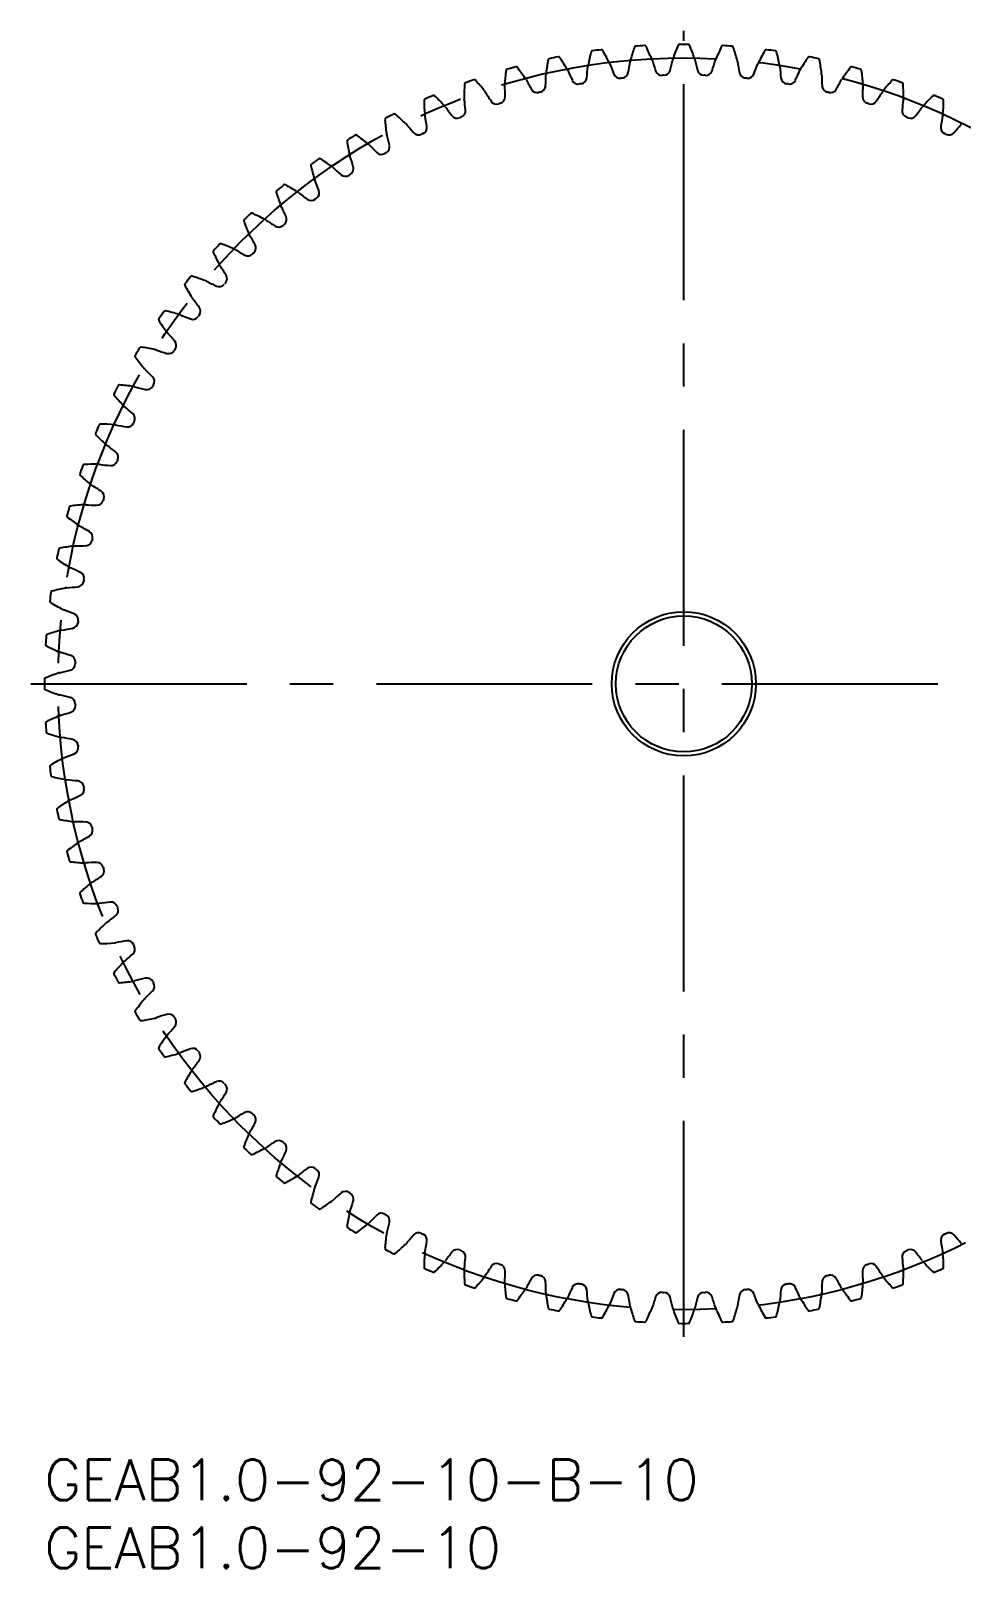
# Model space of a CAD drawing. Extents: x -1 to 135, y -8 to 105.
# Drawn here: x -1 to 67.4, y -8 to 105 of the extents above; entities that cross this region are included whole.
import ezdxf

# ---------------------------------------------------------------- set-up
doc = ezdxf.new("R2010")
doc.units = 0
doc.header["$LTSCALE"] = 0.5
doc.linetypes.add('CENTER', pattern=[50.8, 31.75, -6.35, 6.35, -6.35])
for name, color, linetype in [('MSM_CENTER', 1, 'CENTER'), ('MSM_CONTINUOUS', 7, 'CONTINUOUS'), ('MSM_PART_NUMBER', 7, 'CONTINUOUS')]:
    doc.layers.add(name, color=color, linetype=linetype)
doc.styles.get("Standard").update_dxf_attribs({"font": 'txt.shx', "height": 1, "bigfont": 'bigfont.shx'})

# ---------------------------------------------------------------- blocks, each defined once
blk = doc.blocks.new('*U2')
at = {"layer": 'MSM_PART_NUMBER'}
blk.add_text('GEAB1.0-92-10-B-10', height=3, dxfattribs=at).set_placement((0, -3))
blk = doc.blocks.new('*U3')
at = {"layer": 'MSM_PART_NUMBER'}
blk.add_text('GEAB1.0-92-10', height=3, dxfattribs=at).set_placement((0, -8))

msp = doc.modelspace()

# ---------------------------------------------------------------- linework, layer by layer
at = {"layer": 'MSM_CENTER'}
for p, q in [((47, 9), (47, 105)), ((-1, 57), (95, 57))]:
    msp.add_line(p, q, dxfattribs=at)
msp.add_circle((47, 57), 46, dxfattribs=at)
at = {"layer": 'MSM_CONTINUOUS'}
for radius in [5.3, 5]:
    msp.add_circle((47, 57), radius, dxfattribs=at)
for centre, radius, start, end in [((46.67, 103.9), 0.1, 90.4061, 157.2003), ((47, 57), 47, 89.5939, 90.4061), ((47.33, 103.9), 0.1, 22.7997, 89.594), ((52.08, 99.93), 15.33, 168.9395, 172.7174), ((37.13, 102.85), 0.1, 102.1456, 168.9395), ((47, 57), 47, 101.3331, 102.1452), ((37.78, 102.99), 0.1, 34.5388, 101.3331), ((25.24, 94.35), 15.33, 30.7609, 34.5388), ((55, 99.48), 15.33, 165.0264, 168.8043), ((40.28, 103.42), 0.1, 98.2322, 165.0264), ((47, 57), 47, 97.42, 98.2322), ((40.94, 103.51), 0.1, 30.6258, 97.42), ((27.83, 95.75), 15.33, 26.8478, 30.6258), ((43.88, 102.62), 0.831, 164.8911, 172.2436), ((57.88, 98.84), 15.33, 161.1134, 164.8913), ((43.47, 103.77), 0.1, 94.3195, 161.1134), ((47, 57), 47, 93.507, 94.3191), ((44.13, 103.81), 0.1, 26.7127, 93.507), ((30.52, 96.96), 15.33, 22.9348, 26.7127), ((43.88, 102.62), 0.831, 15.5825, 22.9349), ((58.31, 106.64), 14.15, 195.5823, 198.8863), ((32.33, 105.75), 14.15, 345.0268, 348.3307), ((47, 102.72), 0.831, 160.9781, 168.3306), ((60.71, 98), 15.33, 157.2003, 160.9783), ((33.29, 98), 15.33, 19.0217, 22.7997), ((47, 102.72), 0.831, 11.6694, 19.0219), ((61.67, 105.75), 14.15, 191.6693, 194.9732), ((35.69, 106.64), 14.15, 341.1137, 344.4177), ((50.12, 102.62), 0.831, 157.0651, 164.4175), ((63.48, 96.96), 15.33, 153.2873, 157.0652), ((49.87, 103.81), 0.1, 86.4934, 153.2873), ((47, 57), 47, 85.6809, 86.493), ((50.53, 103.77), 0.1, 18.8866, 85.6809), ((36.12, 98.84), 15.33, 15.1087, 18.8866), ((50.12, 102.62), 0.831, 7.7564, 15.1089), ((66.17, 95.75), 15.33, 149.3742, 153.1522), ((53.06, 103.51), 0.1, 82.5804, 149.3742), ((47, 57), 47, 81.7678, 82.58), ((53.72, 103.42), 0.1, 14.9736, 81.7678), ((39, 99.48), 15.33, 11.1957, 14.9736), ((68.76, 94.35), 15.33, 145.4612, 149.2391), ((56.22, 102.99), 0.1, 78.6669, 145.4612), ((47, 57), 47, 77.8548, 78.6669), ((56.87, 102.85), 0.1, 11.0605, 77.8548), ((41.92, 99.93), 15.33, 7.2826, 11.0605), ((49.14, 100.17), 15.33, 172.8525, 176.6304), ((34.03, 102.07), 0.1, 106.0586, 172.8525), ((47, 57), 47, 105.2461, 106.0582), ((34.67, 102.25), 0.1, 38.4518, 105.2461), ((22.74, 92.78), 15.33, 34.6739, 38.4518), ((22.71, 101.75), 14.15, 356.7659, 0.0699), ((37.7, 101.77), 0.831, 172.7172, 180.0697), ((37.7, 101.77), 0.831, 23.4085, 30.761), ((51.45, 107.72), 14.15, 203.4084, 206.7123), ((25.82, 103.3), 14.15, 352.8529, 356.1568), ((40.77, 102.3), 0.831, 168.8042, 176.1567), ((40.77, 102.3), 0.831, 19.4955, 26.848), ((54.9, 107.3), 14.15, 199.4953, 202.7993), ((42.31, 102.01), 0.5, 202.7993, 275.9459), ((42.43, 102.02), 0.5, 275.7932, 348.9398), ((29.03, 104.64), 14.15, 348.9398, 352.2438), ((45.39, 102.22), 0.5, 198.8863, 272.0329), ((47, 57), 44.75, 91.8802, 92.0329), ((45.52, 102.23), 0.5, 271.8801, 345.0268), ((48.48, 102.23), 0.5, 194.9732, 268.1198), ((47, 57), 44.75, 87.9671, 88.1198), ((48.61, 102.22), 0.5, 267.9672, 341.1137), ((64.97, 104.64), 14.15, 187.7562, 191.0602), ((51.57, 102.02), 0.5, 191.0602, 264.2068), ((51.69, 102.01), 0.5, 264.0541, 337.2007), ((39.1, 107.3), 14.15, 337.2007, 340.5047), ((53.23, 102.3), 0.831, 153.152, 160.5045), ((53.23, 102.3), 0.831, 3.8433, 11.1958), ((68.18, 103.3), 14.15, 183.8432, 187.1471), ((42.55, 107.72), 14.15, 333.2877, 336.5916), ((56.3, 101.77), 0.831, 149.239, 156.5915), ((56.3, 101.77), 0.831, 359.9303, 7.2828), ((71.29, 101.75), 14.15, 179.9301, 183.2341), ((71.26, 92.78), 15.33, 141.5482, 145.3261), ((59.33, 102.25), 0.1, 74.7539, 141.5482), ((47, 57), 47, 73.9418, 74.7539), ((59.97, 102.07), 0.1, 7.1475, 73.9418), ((44.86, 100.17), 15.33, 3.3696, 7.1475), ((46.19, 100.22), 15.33, 176.7656, 180.5435), ((30.98, 101.08), 0.1, 109.9709, 176.7656), ((47, 57), 47, 109.1592, 109.9713), ((31.61, 101.3), 0.1, 42.3649, 109.1592), ((20.35, 91.04), 15.33, 38.587, 42.3649), ((31.69, 100.08), 0.831, 31.2346, 38.5871), ((34.66, 101.03), 0.831, 176.6303, 183.9828), ((19.72, 99.99), 14.15, 0.679, 3.9829), ((34.66, 101.03), 0.831, 27.3216, 34.6741), ((47.98, 107.9), 14.15, 207.3214, 210.6254), ((36.23, 100.95), 0.5, 210.6254, 283.772), ((36.35, 100.98), 0.5, 283.6193, 356.7659), ((39.25, 101.58), 0.5, 206.7123, 279.859), ((47, 57), 44.75, 99.7062, 99.859), ((39.37, 101.6), 0.5, 279.7063, 352.8529), ((47, 57), 44.75, 95.7932, 95.9459), ((47, 57), 44.75, 84.0541, 84.2068), ((54.63, 101.6), 0.5, 187.1471, 260.2938), ((47, 57), 44.75, 80.141, 80.2938), ((54.75, 101.58), 0.5, 260.1411, 333.2877), ((57.65, 100.98), 0.5, 183.2341, 256.3807), ((57.77, 100.95), 0.5, 256.228, 329.3746), ((46.02, 107.9), 14.15, 329.3746, 332.6786), ((59.34, 101.03), 0.831, 145.3259, 152.6784), ((74.28, 99.99), 14.15, 176.0171, 179.321), ((59.34, 101.03), 0.831, 356.0172, 3.3697), ((62.31, 100.08), 0.831, 141.4129, 148.7654), ((73.65, 91.04), 15.33, 137.6351, 141.413), ((62.39, 101.3), 0.1, 70.8408, 137.6351), ((47, 57), 47, 70.0287, 70.8408), ((63.02, 101.08), 0.1, 3.2344, 70.0287), ((47.81, 100.22), 15.33, 359.4565, 3.2344), ((28.01, 99.88), 0.1, 113.8843, 180.6786), ((43.24, 100.06), 15.33, 180.6786, 184.4565), ((47, 57), 47, 113.0722, 113.8843), ((28.62, 100.15), 0.1, 46.2779, 113.0722), ((18.09, 89.14), 15.33, 42.5, 46.2779), ((28.78, 98.94), 0.831, 35.1477, 42.5002), ((31.69, 100.08), 0.831, 180.5433, 187.8958), ((16.85, 98.02), 14.15, 4.592, 7.896), ((44.5, 107.85), 14.15, 211.2345, 214.5384), ((33.25, 100.11), 0.5, 214.5384, 287.6851), ((47, 57), 44.75, 107.5323, 107.6851), ((33.37, 100.15), 0.5, 287.5323, 0.679), ((47, 57), 44.75, 103.6193, 103.772), ((47, 57), 44.75, 76.228, 76.3807), ((60.63, 100.15), 0.5, 179.321, 252.4677), ((47, 57), 44.75, 72.3149, 72.4677), ((60.75, 100.11), 0.5, 252.315, 325.4616), ((49.5, 107.85), 14.15, 325.4616, 328.7655), ((77.15, 98.02), 14.15, 172.104, 175.408), ((62.31, 100.08), 0.831, 352.1042, 359.4567), ((65.22, 98.94), 0.831, 137.4998, 144.8523), ((75.91, 89.14), 15.33, 133.7221, 137.5), ((65.38, 100.15), 0.1, 66.9278, 133.7221), ((47, 57), 47, 66.1157, 66.9278), ((65.99, 99.88), 0.1, 359.3214, 66.1157), ((50.76, 100.06), 15.33, 355.5435, 359.3214), ((25.13, 98.49), 0.1, 117.7974, 184.5916), ((40.31, 99.71), 15.33, 184.5916, 188.3696), ((47, 57), 47, 116.9852, 117.7974), ((25.72, 98.79), 0.1, 50.191, 116.9852), ((15.97, 87.09), 15.33, 46.413, 50.191), ((28.78, 98.94), 0.831, 184.4564, 191.8088), ((14.12, 95.87), 14.15, 8.5051, 11.809), ((41.04, 107.56), 14.15, 215.1475, 218.4515), ((30.34, 99.07), 0.5, 218.4515, 291.5981), ((47, 57), 44.75, 111.4454, 111.5981), ((30.46, 99.12), 0.5, 291.4454, 4.592), ((63.54, 99.12), 0.5, 175.408, 248.5546), ((47, 57), 44.75, 68.4019, 68.5546), ((63.66, 99.07), 0.5, 248.4019, 321.5485), ((52.96, 107.56), 14.15, 321.5485, 324.8525), ((79.88, 95.87), 14.15, 168.191, 171.4949), ((65.22, 98.94), 0.831, 348.1912, 355.5436), ((47, 57), 47, 120.8983, 121.7104), ((22.92, 97.24), 0.1, 54.104, 120.8983), ((13.98, 84.9), 15.33, 50.3261, 54.104), ((25.96, 97.6), 0.831, 188.3694, 195.7219), ((11.54, 93.54), 14.15, 12.4181, 15.722), ((25.96, 97.6), 0.831, 39.0607, 46.4132), ((37.6, 107.04), 14.15, 219.0606, 222.3645), ((27.51, 97.84), 0.5, 222.3645, 295.5112), ((47, 57), 44.75, 115.3584, 115.5112), ((27.62, 97.89), 0.5, 295.3584, 8.5051), ((66.38, 97.89), 0.5, 171.4949, 244.6416), ((47, 57), 44.75, 64.4888, 64.6416), ((66.49, 97.84), 0.5, 244.4889, 317.6355), ((56.4, 107.04), 14.15, 317.6355, 320.9394), ((22.35, 96.9), 0.1, 121.7104, 188.5047), ((37.41, 99.15), 15.33, 188.5047, 192.2826), ((23.24, 96.07), 0.831, 42.9738, 50.3262), ((34.21, 106.28), 14.15, 222.9736, 226.2776), ((24.77, 96.41), 0.5, 226.2776, 299.4242), ((24.88, 96.47), 0.5, 299.2715, 12.4181), ((19.68, 95.12), 0.1, 125.6235, 192.4177), ((34.56, 98.4), 15.33, 192.4177, 196.1957), ((47, 57), 47, 124.8113, 125.6235), ((20.23, 95.51), 0.1, 58.0171, 124.8113), ((12.16, 82.59), 15.33, 54.2391, 58.0171), ((20.63, 94.35), 0.831, 46.8868, 54.2393), ((30.87, 105.29), 14.15, 226.8866, 230.1906), ((23.24, 96.07), 0.831, 192.2824, 199.6349), ((9.13, 91.03), 14.15, 16.3311, 19.6351), ((22.23, 94.87), 0.5, 303.1845, 16.3311), ((47, 57), 44.75, 119.2715, 119.4242), ((20.63, 94.35), 0.831, 196.1955, 203.548), ((6.9, 88.37), 14.15, 20.2442, 23.5481), ((22.13, 94.8), 0.5, 230.1906, 303.3372), ((47, 57), 44.75, 123.1845, 123.3372), ((17.14, 93.17), 0.1, 129.5365, 196.3308), ((31.76, 97.45), 15.33, 196.3308, 200.1087), ((47, 57), 47, 128.7244, 129.5365), ((17.66, 93.59), 0.1, 61.9301, 128.7244), ((10.49, 80.15), 15.33, 58.1522, 61.9301), ((18.15, 92.47), 0.831, 50.7999, 58.1523), ((27.62, 104.08), 14.15, 230.7997, 234.1036), ((47, 57), 44.75, 127.0975, 127.2503), ((19.71, 93.09), 0.5, 307.0976, 20.2442), ((47, 57), 47, 132.6374, 133.4495), ((15.23, 91.5), 0.1, 65.8431, 132.6374), ((9, 77.6), 15.33, 62.0652, 65.8431), ((18.15, 92.47), 0.831, 200.1085, 207.461), ((4.85, 85.56), 14.15, 24.1572, 27.4612), ((19.61, 93.02), 0.5, 234.1036, 307.2503), ((14.75, 91.05), 0.1, 133.4495, 200.2438), ((29.04, 96.32), 15.33, 200.2438, 204.0217), ((15.79, 90.42), 0.831, 54.7129, 62.0654), ((24.45, 102.65), 14.15, 234.7127, 238.0167), ((17.22, 91.07), 0.5, 238.0167, 311.1633), ((47, 57), 44.75, 131.0106, 131.1633), ((17.31, 91.15), 0.5, 311.0106, 24.1572), ((47, 57), 47, 136.5505, 137.3626), ((12.95, 89.25), 0.1, 69.7562, 136.5505), ((7.68, 74.96), 15.33, 65.9783, 69.7562), ((15.79, 90.42), 0.831, 204.0216, 211.3741), ((3, 82.61), 14.15, 28.0703, 31.3742), ((15.05, 89.04), 0.5, 314.9236, 28.0703), ((12.5, 88.77), 0.1, 137.3626, 204.1569), ((26.4, 95), 15.33, 204.1569, 207.9348), ((13.58, 88.21), 0.831, 58.6259, 65.9784), ((21.39, 101), 14.15, 238.6258, 241.9297), ((14.96, 88.95), 0.5, 241.9297, 315.0764), ((47, 57), 44.75, 134.9236, 135.0764), ((13.58, 88.21), 0.831, 207.9346, 215.2871), ((1.35, 79.55), 14.15, 31.9833, 35.2873), ((12.93, 86.78), 0.5, 318.8367, 31.9833), ((10.41, 86.34), 0.1, 141.276, 208.0699), ((23.85, 93.51), 15.33, 208.0699, 211.8478), ((47, 57), 47, 140.4635, 141.2756), ((10.83, 86.86), 0.1, 73.6692, 140.4635), ((6.55, 72.24), 15.33, 69.8913, 73.6692), ((11.53, 85.85), 0.831, 62.539, 69.8915), ((18.44, 99.15), 14.15, 242.5388, 245.8428), ((12.85, 86.69), 0.5, 245.8428, 318.9894), ((47, 57), 44.75, 138.8367, 138.9894), ((11.53, 85.85), 0.831, 211.8477, 219.2001), ((-0.08, 76.38), 14.15, 35.8964, 39.2003), ((8.49, 83.77), 0.1, 145.1891, 211.9829), ((47, 57), 47, 144.3765, 145.1887), ((21.41, 91.84), 15.33, 211.9829, 215.7609), ((8.88, 84.32), 0.1, 77.5823, 144.3765), ((5.6, 69.44), 15.33, 73.8043, 77.5823), ((9.65, 83.37), 0.831, 66.452, 73.8045), ((15.63, 97.1), 14.15, 246.4519, 249.7558), ((10.91, 84.29), 0.5, 249.7558, 322.9025), ((47, 57), 44.75, 142.7497, 142.9025), ((10.98, 84.39), 0.5, 322.7497, 35.8964), ((9.65, 83.37), 0.831, 215.7607, 223.1132), ((-1.29, 73.13), 14.15, 39.8094, 43.1134), ((47, 57), 47, 148.2896, 149.1017), ((7.1, 81.65), 0.1, 81.4953, 148.2896), ((4.85, 66.59), 15.33, 77.7174, 81.4953), ((7.93, 80.76), 0.831, 70.3651, 77.7176), ((12.97, 94.87), 14.15, 250.3649, 253.6689), ((9.13, 81.77), 0.5, 253.6689, 326.8155), ((47, 57), 44.75, 146.6628, 146.8155), ((9.2, 81.87), 0.5, 326.6627, 39.8094), ((6.76, 81.08), 0.1, 149.1021, 215.896), ((19.1, 90.02), 15.33, 215.896, 219.6739), ((7.93, 80.76), 0.831, 219.6738, 227.0262), ((-2.28, 69.79), 14.15, 43.7224, 47.0264), ((7.59, 79.23), 0.5, 330.5758, 43.7224), ((5.21, 78.28), 0.1, 153.0151, 219.809), ((47, 57), 47, 152.2026, 153.0148), ((16.91, 88.03), 15.33, 219.809, 223.587), ((5.51, 78.87), 0.1, 85.4084, 152.2026), ((4.29, 63.69), 15.33, 81.6304, 85.4084), ((6.4, 78.04), 0.831, 74.2781, 81.6306), ((10.46, 92.46), 14.15, 254.278, 257.5819), ((7.53, 79.12), 0.5, 257.5819, 330.7285), ((47, 57), 44.75, 150.5758, 150.7285), ((6.4, 78.04), 0.831, 223.5868, 230.9393), ((-3.04, 66.4), 14.15, 47.6355, 50.9394), ((6.16, 76.49), 0.5, 334.4889, 47.6355), ((47, 57), 47, 156.1157, 156.9278), ((4.12, 75.99), 0.1, 89.3214, 156.1157), ((3.94, 60.76), 15.33, 85.5435, 89.3214), ((5.06, 75.22), 0.831, 78.1912, 85.5436), ((8.13, 89.88), 14.15, 258.191, 261.4949), ((6.11, 76.38), 0.5, 261.4949, 334.6416), ((47, 57), 44.75, 154.4888, 154.6416), ((3.85, 75.38), 0.1, 156.9282, 223.7221), ((14.86, 85.91), 15.33, 223.7221, 227.5), ((5.06, 75.22), 0.831, 227.4998, 234.8523), ((-3.56, 62.96), 14.15, 51.5485, 54.8525), ((4.93, 73.66), 0.5, 338.4019, 51.5485), ((47, 57), 44.75, 158.4019, 158.5546), ((47, 57), 47, 160.0287, 160.8408), ((2.7, 72.39), 0.1, 160.8412, 227.6351), ((2.92, 73.02), 0.1, 93.2344, 160.0287), ((3.78, 57.81), 15.33, 89.4565, 93.2344), ((3.92, 72.31), 0.831, 82.1042, 89.4567), ((5.98, 87.15), 14.15, 262.104, 265.408), ((4.88, 73.54), 0.5, 265.408, 338.5546), ((12.96, 83.65), 15.33, 227.6351, 231.413), ((3.92, 72.31), 0.831, 231.4129, 238.7654), ((-3.85, 59.5), 14.15, 55.4616, 58.7655), ((1.93, 69.97), 0.1, 97.1475, 163.9418), ((3.83, 54.86), 15.33, 93.3696, 97.1475), ((2.97, 69.34), 0.831, 86.0172, 93.3697), ((4.01, 84.28), 14.15, 266.0171, 269.321), ((3.85, 70.63), 0.5, 269.321, 342.4677), ((3.89, 70.75), 0.5, 342.315, 55.4616), ((47, 57), 44.75, 162.3149, 162.4677), ((47, 57), 47, 163.9418, 164.7539), ((1.75, 69.33), 0.1, 164.7543, 231.5482), ((11.22, 81.26), 15.33, 231.5482, 235.3261), ((2.97, 69.34), 0.831, 235.3259, 242.6784), ((-3.9, 56.02), 14.15, 59.3746, 62.6786), ((3.05, 67.77), 0.5, 346.228, 59.3746), ((47, 57), 47, 167.8548, 168.6669), ((1.15, 66.87), 0.1, 101.0605, 167.8548), ((4.07, 51.92), 15.33, 97.2826, 101.0605), ((2.23, 66.3), 0.831, 89.9303, 97.2828), ((2.25, 81.29), 14.15, 269.9301, 273.2341), ((3.02, 67.65), 0.5, 273.2341, 346.3807), ((47, 57), 44.75, 166.228, 166.3807), ((1.01, 66.22), 0.1, 168.6669, 235.4612), ((9.65, 78.76), 15.33, 235.4612, 239.2391), ((2.23, 66.3), 0.831, 239.239, 246.5915), ((-3.72, 52.55), 14.15, 63.2877, 66.5916), ((2.4, 64.63), 0.5, 277.1471, 350.2938), ((2.42, 64.75), 0.5, 350.141, 63.2877), ((47, 57), 44.75, 170.141, 170.2938), ((47, 57), 47, 171.7678, 172.58), ((0.58, 63.72), 0.1, 104.9736, 171.7678), ((4.52, 49), 15.33, 101.1957, 104.9736), ((1.7, 63.23), 0.831, 93.8433, 101.1958), ((0.7, 78.18), 14.15, 273.8432, 277.1471), ((0.49, 63.06), 0.1, 172.58, 239.3742), ((8.25, 76.17), 15.33, 239.3742, 243.1522), ((1.7, 63.23), 0.831, 243.152, 250.5045), ((-3.3, 49.1), 14.15, 67.2007, 70.5047), ((-0.64, 74.97), 14.15, 277.7562, 281.0602), ((1.98, 61.57), 0.5, 281.0602, 354.2068), ((1.99, 61.69), 0.5, 354.0541, 67.2007), ((47, 57), 44.75, 174.0541, 174.2068), ((47, 57), 47, 175.6809, 176.493), ((0.23, 60.53), 0.1, 108.8866, 175.6809), ((5.16, 46.12), 15.33, 105.1087, 108.8866), ((1.38, 60.12), 0.831, 97.7564, 105.1089), ((0.19, 59.87), 0.1, 176.493, 243.2873), ((7.04, 73.48), 15.33, 243.2873, 247.0652), ((1.38, 60.12), 0.831, 247.0651, 254.4175), ((-2.64, 45.69), 14.15, 71.1137, 74.4177), ((1.78, 58.61), 0.5, 357.9671, 71.1137), ((6, 43.29), 15.33, 109.0217, 112.7997), ((1.28, 57), 0.831, 101.6694, 109.0219), ((-1.75, 71.67), 14.15, 281.6693, 284.9732), ((1.77, 58.48), 0.5, 284.9732, 358.1198), ((47, 57), 44.75, 177.9671, 178.1198), ((0.1, 57.33), 0.1, 112.7997, 179.5939), ((47, 57), 47, 179.5939, 180.4061), ((0.1, 56.67), 0.1, 180.4061, 247.2003), ((6, 70.71), 15.33, 247.2003, 250.9783), ((1.28, 57), 0.831, 250.9781, 258.3306), ((-1.75, 42.33), 14.15, 75.0268, 78.3307), ((1.77, 55.52), 0.5, 1.8802, 75.0268), ((1.78, 55.39), 0.5, 288.8863, 2.0329), ((47, 57), 44.75, 181.8802, 182.0329), ((7.04, 40.52), 15.33, 112.9348, 116.7127), ((1.38, 53.88), 0.831, 105.5825, 112.9349), ((-2.64, 68.31), 14.15, 285.5823, 288.8863), ((0.19, 54.13), 0.1, 116.7127, 183.507), ((47, 57), 47, 183.507, 184.3191), ((0.23, 53.47), 0.1, 184.3191, 251.1134), ((5.16, 67.88), 15.33, 251.1134, 254.8913), ((1.38, 53.88), 0.831, 254.8911, 262.2436), ((-0.64, 39.03), 14.15, 78.9398, 82.2438), ((1.98, 52.43), 0.5, 5.7932, 78.9398), ((1.99, 52.31), 0.5, 292.7993, 5.9459), ((47, 57), 44.75, 185.7932, 185.9459), ((0.49, 50.94), 0.1, 120.6259, 187.42), ((47, 57), 47, 187.42, 188.2322), ((8.25, 37.83), 15.33, 116.8478, 120.6258), ((1.7, 50.77), 0.831, 109.4955, 116.848), ((-3.3, 64.9), 14.15, 289.4953, 292.7993), ((0.58, 50.28), 0.1, 188.2322, 255.0264), ((4.52, 65), 15.33, 255.0264, 258.8043), ((1.7, 50.77), 0.831, 258.8042, 266.1567), ((0.7, 35.82), 14.15, 82.8529, 86.1568), ((2.4, 49.37), 0.5, 9.7063, 82.8529), ((-3.72, 61.45), 14.15, 293.4084, 296.7123), ((2.42, 49.25), 0.5, 296.7123, 9.8589), ((47, 57), 44.75, 189.7062, 189.859), ((1.01, 47.78), 0.1, 124.5388, 191.3331), ((47, 57), 47, 191.3331, 192.1452), ((9.65, 35.24), 15.33, 120.7609, 124.5388), ((2.23, 47.7), 0.831, 113.4085, 120.761), ((1.15, 47.13), 0.1, 192.1452, 258.9395), ((4.07, 62.08), 15.33, 258.9395, 262.7174), ((2.23, 47.7), 0.831, 262.7172, 270.0697), ((2.25, 32.71), 14.15, 86.7659, 90.0699), ((3.02, 46.35), 0.5, 13.6193, 86.7659), ((3.05, 46.23), 0.5, 300.6254, 13.7719), ((47, 57), 44.75, 193.6193, 193.772), ((11.22, 32.74), 15.33, 124.6739, 128.4518), ((2.97, 44.66), 0.831, 117.3216, 124.6741), ((-3.9, 57.98), 14.15, 297.3214, 300.6254), ((1.75, 44.67), 0.1, 128.4518, 195.2461), ((47, 57), 47, 195.2461, 196.0582), ((1.93, 44.03), 0.1, 196.0582, 262.8525), ((3.83, 59.14), 15.33, 262.8525, 266.6304), ((2.97, 44.66), 0.831, 266.6303, 273.9828), ((4.01, 29.72), 14.15, 90.679, 93.9829), ((3.85, 43.37), 0.5, 17.5324, 90.679), ((3.89, 43.25), 0.5, 304.5384, 17.685), ((47, 57), 44.75, 197.5323, 197.6851), ((12.96, 30.35), 15.33, 128.587, 132.3649), ((3.92, 41.69), 0.831, 121.2346, 128.5871), ((-3.85, 54.5), 14.15, 301.2345, 304.5384), ((2.7, 41.61), 0.1, 132.3649, 199.1592), ((47, 57), 47, 199.1592, 199.9713), ((2.92, 40.98), 0.1, 199.9717, 266.7656), ((3.78, 56.19), 15.33, 266.7656, 270.5435), ((3.92, 41.69), 0.831, 270.5433, 277.8958), ((5.98, 26.85), 14.15, 94.592, 97.896), ((4.88, 40.46), 0.5, 21.4454, 94.592), ((-3.56, 51.04), 14.15, 305.1475, 308.4515), ((4.93, 40.34), 0.5, 308.4515, 21.598), ((47, 57), 44.75, 201.4454, 201.5981), ((3.85, 38.62), 0.1, 136.2779, 203.0722), ((47, 57), 47, 203.0722, 203.8843), ((14.86, 28.09), 15.33, 132.5, 136.2779), ((5.06, 38.78), 0.831, 125.1477, 132.5002), ((4.12, 38.01), 0.1, 203.8843, 270.6786), ((3.94, 53.24), 15.33, 270.6786, 274.4565), ((5.06, 38.78), 0.831, 274.4564, 281.8088), ((8.13, 24.12), 14.15, 98.5051, 101.809), ((6.11, 37.62), 0.5, 25.3584, 98.5051), ((6.16, 37.51), 0.5, 312.3645, 25.5112), ((47, 57), 44.75, 205.3584, 205.5112), ((16.91, 25.97), 15.33, 136.413, 140.191), ((6.4, 35.96), 0.831, 129.0607, 136.4132), ((-3.04, 47.6), 14.15, 309.0606, 312.3645), ((5.21, 35.72), 0.1, 140.191, 206.9852), ((47, 57), 47, 206.9852, 207.7974), ((5.51, 35.13), 0.1, 207.7978, 274.5916), ((4.29, 50.31), 15.33, 274.5916, 278.3696), ((6.4, 35.96), 0.831, 278.3694, 285.7219), ((10.46, 21.54), 14.15, 102.4181, 105.722), ((7.53, 34.88), 0.5, 29.2715, 102.4181), ((47, 57), 44.75, 209.2715, 209.4242), ((-2.28, 44.21), 14.15, 312.9736, 316.2776), ((7.59, 34.77), 0.5, 316.2776, 29.4242), ((6.76, 32.92), 0.1, 144.104, 210.8983), ((47, 57), 47, 210.8983, 211.7104), ((19.1, 23.98), 15.33, 140.3261, 144.104), ((7.93, 33.24), 0.831, 132.9738, 140.3262), ((7.1, 32.35), 0.1, 211.7108, 278.5047), ((4.85, 47.41), 15.33, 278.5047, 282.2826), ((7.93, 33.24), 0.831, 282.2824, 289.6349), ((12.97, 19.13), 14.15, 106.3311, 109.6351), ((9.13, 32.23), 0.5, 33.1845, 106.3311), ((-1.29, 40.87), 14.15, 316.8866, 320.1906), ((47, 57), 44.75, 213.1845, 213.3372), ((9.2, 32.13), 0.5, 320.1906, 33.3372), ((21.41, 22.16), 15.33, 144.2391, 148.0171), ((9.65, 30.63), 0.831, 136.8868, 144.2393), ((8.49, 30.23), 0.1, 148.0171, 214.8113), ((47, 57), 47, 214.8113, 215.6235), ((8.88, 29.68), 0.1, 215.6238, 282.4177), ((5.6, 44.56), 15.33, 282.4177, 286.1957), ((9.65, 30.63), 0.831, 286.1955, 293.548), ((15.63, 16.9), 14.15, 110.2442, 113.5481), ((10.91, 29.71), 0.5, 37.0976, 110.2442), ((47, 57), 44.75, 217.0975, 217.2503), ((10.98, 29.61), 0.5, 324.1036, 37.2503), ((23.85, 20.49), 15.33, 148.1522, 151.9301), ((11.53, 28.15), 0.831, 140.7999, 148.1523), ((-0.08, 37.62), 14.15, 320.7997, 324.1036), ((10.41, 27.66), 0.1, 151.9301, 218.7244), ((47, 57), 47, 218.7244, 219.5365), ((6.55, 41.76), 15.33, 286.3308, 290.1087), ((11.53, 28.15), 0.831, 290.1085, 297.461), ((18.44, 14.85), 14.15, 114.1572, 117.4612), ((12.85, 27.31), 0.5, 41.0106, 114.1572), ((47, 57), 44.75, 221.0106, 221.1633), ((12.93, 27.22), 0.5, 328.0167, 41.1633), ((10.83, 27.14), 0.1, 219.5369, 286.3308), ((26.4, 19), 15.33, 152.0652, 155.8431), ((13.58, 25.79), 0.831, 144.7129, 152.0654), ((1.35, 34.45), 14.15, 324.7127, 328.0167), ((12.5, 25.23), 0.1, 155.8431, 222.6374), ((47, 57), 47, 222.6374, 223.4495), ((7.68, 39.04), 15.33, 290.2438, 294.0217), ((13.58, 25.79), 0.831, 294.0216, 301.3741), ((21.39, 13), 14.15, 118.0703, 121.3742), ((14.96, 25.05), 0.5, 44.9237, 118.0703), ((47, 57), 44.75, 224.9236, 225.0764), ((15.05, 24.96), 0.5, 331.9297, 45.0764), ((12.95, 24.75), 0.1, 223.4499, 290.2438), ((29.04, 17.68), 15.33, 155.9783, 159.7562), ((15.79, 23.58), 0.831, 148.6259, 155.9784), ((3, 31.39), 14.15, 328.6258, 331.9297), ((14.75, 22.95), 0.1, 159.7562, 226.5505), ((47, 57), 47, 226.5505, 227.3626), ((9, 36.4), 15.33, 294.1569, 297.9348), ((15.79, 23.58), 0.831, 297.9346, 305.2871), ((24.45, 11.35), 14.15, 121.9833, 125.2873), ((17.22, 22.93), 0.5, 48.8367, 121.9833), ((4.85, 28.44), 14.15, 332.5388, 335.8428), ((47, 57), 44.75, 228.8367, 228.9894), ((17.31, 22.85), 0.5, 335.8428, 48.9894), ((15.23, 22.5), 0.1, 227.3626, 294.1569), ((31.76, 16.55), 15.33, 159.8913, 163.6692), ((18.15, 21.53), 0.831, 152.539, 159.8915), ((19.61, 20.98), 0.5, 52.7498, 125.8964), ((17.14, 20.83), 0.1, 163.6692, 230.4635), ((47, 57), 47, 230.4635, 231.2756), ((10.49, 33.85), 15.33, 298.0699, 301.8478), ((18.15, 21.53), 0.831, 301.8477, 309.2001), ((27.62, 9.92), 14.15, 125.8964, 129.2003), ((6.9, 25.63), 14.15, 336.4519, 339.7558), ((47, 57), 44.75, 232.7497, 232.9025), ((19.71, 20.91), 0.5, 339.7558, 52.9025), ((17.66, 20.41), 0.1, 231.2756, 298.0699), ((34.56, 15.6), 15.33, 163.8043, 167.5823), ((20.63, 19.65), 0.831, 156.452, 163.8045), ((30.87, 8.71), 14.15, 129.8094, 133.1134), ((22.13, 19.2), 0.5, 56.6628, 129.8094), ((47, 57), 44.75, 236.6628, 236.8155), ((22.23, 19.13), 0.5, 343.6689, 56.8155), ((19.68, 18.88), 0.1, 167.5823, 234.3765), ((47, 57), 47, 234.3765, 235.1887), ((20.23, 18.49), 0.1, 235.1887, 301.9829), ((12.16, 31.41), 15.33, 301.9829, 305.7609), ((20.63, 19.65), 0.831, 305.7607, 313.1132), ((37.41, 14.85), 15.33, 167.7174, 171.4953), ((23.24, 17.93), 0.831, 160.3651, 167.7176), ((9.13, 22.97), 14.15, 340.3649, 343.6689), ((24.77, 17.59), 0.5, 60.5758, 133.7224), ((22.35, 17.1), 0.1, 171.4953, 238.2896), ((47, 57), 47, 238.2896, 239.1017), ((13.98, 29.1), 15.33, 305.896, 309.6739), ((23.24, 17.93), 0.831, 309.6738, 317.0262), ((34.21, 7.72), 14.15, 133.7224, 137.0264), ((47, 57), 44.75, 240.5758, 240.7285), ((24.88, 17.53), 0.5, 347.5819, 60.7285), ((11.54, 20.46), 14.15, 344.278, 347.5819), ((22.92, 16.76), 0.1, 239.1017, 305.896), ((40.31, 14.29), 15.33, 171.6304, 175.4084), ((25.96, 16.4), 0.831, 164.2781, 171.6306), ((25.96, 16.4), 0.831, 313.5868, 320.9393), ((37.6, 6.96), 14.15, 137.6355, 140.9394), ((27.51, 16.16), 0.5, 64.4889, 137.6355), ((47, 57), 44.75, 244.4888, 244.6416), ((27.62, 16.11), 0.5, 351.4949, 64.6416), ((14.12, 18.13), 14.15, 348.191, 351.4949), ((66.38, 16.11), 0.5, 115.3585, 188.5051), ((79.88, 18.13), 14.15, 188.5051, 191.809), ((47, 57), 44.75, 295.3584, 295.5112), ((66.49, 16.16), 0.5, 42.3645, 115.5112), ((56.4, 6.96), 14.15, 39.0606, 42.3645), ((25.13, 15.51), 0.1, 175.4084, 242.2026), ((47, 57), 47, 242.2026, 243.0148), ((25.72, 15.21), 0.1, 243.0148, 309.809), ((15.97, 26.91), 15.33, 309.809, 313.587), ((43.24, 13.94), 15.33, 175.5435, 179.3214), ((28.78, 15.06), 0.831, 168.1912, 175.5436), ((41.04, 6.44), 14.15, 141.5485, 144.8525), ((30.34, 14.93), 0.5, 68.4019, 141.5485), ((47, 57), 44.75, 248.4019, 248.5546), ((30.46, 14.88), 0.5, 355.408, 68.5546), ((16.85, 15.98), 14.15, 352.104, 355.408), ((63.54, 14.88), 0.5, 111.4454, 184.592), ((77.15, 15.98), 14.15, 184.592, 187.896), ((47, 57), 44.75, 291.4454, 291.5981), ((63.66, 14.93), 0.5, 38.4515, 111.5981), ((52.96, 6.44), 14.15, 35.1475, 38.4515), ((65.22, 15.06), 0.831, 4.4564, 11.8088), ((50.76, 13.94), 15.33, 0.6786, 4.4565), ((28.01, 14.12), 0.1, 179.3214, 246.1157), ((47, 57), 47, 246.1157, 246.9278), ((28.62, 13.85), 0.1, 246.9278, 313.7221), ((18.09, 24.86), 15.33, 313.7221, 317.5), ((28.78, 15.06), 0.831, 317.4998, 324.8523), ((31.69, 13.92), 0.831, 172.1042, 179.4567), ((46.19, 13.78), 15.33, 179.4565, 183.2344), ((44.5, 6.15), 14.15, 145.4616, 148.7655), ((33.25, 13.89), 0.5, 72.315, 145.4616), ((47, 57), 44.75, 252.3149, 252.4677), ((33.37, 13.85), 0.5, 359.321, 72.4677), ((19.72, 14.01), 14.15, 356.0171, 359.321), ((60.63, 13.85), 0.5, 107.5324, 180.679), ((74.28, 14.01), 14.15, 180.679, 183.9829), ((47, 57), 44.75, 287.5323, 287.6851), ((60.75, 13.89), 0.5, 34.5384, 107.6851), ((49.5, 6.15), 14.15, 31.2345, 34.5384), ((47.81, 13.78), 15.33, 356.7656, 0.5435), ((62.31, 13.92), 0.831, 0.5433, 7.8958), ((65.22, 15.06), 0.831, 215.1477, 222.5002), ((75.91, 24.86), 15.33, 222.5, 226.2779), ((65.38, 13.85), 0.1, 226.2779, 293.0722), ((47, 57), 47, 293.0722, 293.8843), ((65.99, 14.12), 0.1, 293.8843, 0.6786), ((30.98, 12.92), 0.1, 183.2344, 250.0287), ((47, 57), 47, 250.0287, 250.8408), ((31.61, 12.7), 0.1, 250.8408, 317.6351), ((20.35, 22.96), 15.33, 317.6351, 321.413), ((31.69, 13.92), 0.831, 321.4129, 328.7654), ((34.66, 12.97), 0.831, 176.0172, 183.3697), ((49.14, 13.83), 15.33, 183.3696, 187.1475), ((22.74, 21.22), 15.33, 321.5482, 325.3261), ((34.66, 12.97), 0.831, 325.3259, 332.6784), ((47.98, 6.1), 14.15, 149.3746, 152.6786), ((36.23, 13.05), 0.5, 76.228, 149.3746), ((47, 57), 44.75, 256.228, 256.3807), ((36.35, 13.02), 0.5, 3.2341, 76.3807), ((22.71, 12.25), 14.15, 359.9301, 3.2341), ((51.45, 6.28), 14.15, 153.2877, 156.5916), ((39.25, 12.42), 0.5, 80.1411, 153.2877), ((47, 57), 44.75, 260.141, 260.2938), ((39.37, 12.4), 0.5, 7.1471, 80.2938), ((25.82, 10.7), 14.15, 3.8432, 7.1471), ((42.31, 11.99), 0.5, 84.0541, 157.2007), ((47, 57), 44.75, 264.0541, 264.2068), ((42.43, 11.98), 0.5, 11.0602, 84.2068), ((51.57, 11.98), 0.5, 95.7932, 168.9398), ((47, 57), 44.75, 275.7932, 275.9459), ((51.69, 11.99), 0.5, 22.7993, 95.9459), ((68.18, 10.7), 14.15, 172.8529, 176.1568), ((54.63, 12.4), 0.5, 99.7063, 172.8529), ((47, 57), 44.75, 279.7062, 279.859), ((54.75, 12.42), 0.5, 26.7123, 99.859), ((42.55, 6.28), 14.15, 23.4084, 26.7123), ((71.29, 12.25), 14.15, 176.7659, 180.0699), ((57.65, 13.02), 0.5, 103.6193, 176.7659), ((47, 57), 44.75, 283.6193, 283.772), ((57.77, 13.05), 0.5, 30.6254, 103.772), ((46.02, 6.1), 14.15, 27.3214, 30.6254), ((59.34, 12.97), 0.831, 207.3216, 214.6741), ((71.26, 21.22), 15.33, 214.6739, 218.4518), ((44.86, 13.83), 15.33, 352.8525, 356.6304), ((59.34, 12.97), 0.831, 356.6303, 3.9828), ((62.31, 13.92), 0.831, 211.2346, 218.5871), ((73.65, 22.96), 15.33, 218.587, 222.3649), ((62.39, 12.7), 0.1, 222.3649, 289.1592), ((47, 57), 47, 289.1592, 289.9713), ((63.02, 12.92), 0.1, 289.9713, 356.7656), ((34.03, 11.93), 0.1, 187.1475, 253.9418), ((47, 57), 47, 253.9418, 254.7539), ((34.67, 11.75), 0.1, 254.7539, 321.5482), ((37.7, 12.23), 0.831, 179.9303, 187.2828), ((52.08, 14.07), 15.33, 187.2826, 191.0605), ((25.24, 19.65), 15.33, 325.4612, 329.2391), ((37.7, 12.23), 0.831, 329.239, 336.5915), ((40.77, 11.7), 0.831, 183.8433, 191.1958), ((55, 14.52), 15.33, 191.1957, 194.9736), ((27.83, 18.25), 15.33, 329.3742, 333.1522), ((40.77, 11.7), 0.831, 333.152, 340.5045), ((54.9, 6.7), 14.15, 157.2007, 160.5047), ((29.03, 9.36), 14.15, 7.7562, 11.0602), ((58.31, 7.36), 14.15, 161.1137, 164.4177), ((45.39, 11.78), 0.5, 87.9671, 161.1137), ((47, 57), 44.75, 267.9671, 268.1198), ((45.52, 11.77), 0.5, 14.9732, 88.1198), ((32.33, 8.25), 14.15, 11.6693, 14.9732), ((61.67, 8.25), 14.15, 165.0268, 168.3307), ((48.48, 11.77), 0.5, 91.8802, 165.0268), ((47, 57), 44.75, 271.8802, 272.0329), ((48.61, 11.78), 0.5, 18.8863, 92.0329), ((35.69, 7.36), 14.15, 15.5823, 18.8863), ((64.97, 9.36), 14.15, 168.9398, 172.2438), ((39.1, 6.7), 14.15, 19.4953, 22.7993), ((53.23, 11.7), 0.831, 199.4955, 206.848), ((66.17, 18.25), 15.33, 206.8478, 210.6258), ((39, 14.52), 15.33, 345.0264, 348.8043), ((53.23, 11.7), 0.831, 348.8042, 356.1567), ((56.3, 12.23), 0.831, 203.4085, 210.761), ((68.76, 19.65), 15.33, 210.7609, 214.5388), ((41.92, 14.07), 15.33, 348.9395, 352.7174), ((56.3, 12.23), 0.831, 352.7172, 0.0697), ((59.33, 11.75), 0.1, 218.4518, 285.2461), ((47, 57), 47, 285.2461, 286.0582), ((59.97, 11.93), 0.1, 286.0582, 352.8525), ((37.13, 11.15), 0.1, 191.0605, 257.8548), ((47, 57), 47, 257.8548, 258.6669), ((37.78, 11.01), 0.1, 258.6673, 325.4612), ((40.28, 10.58), 0.1, 194.9736, 261.7678), ((47, 57), 47, 261.7678, 262.58), ((40.94, 10.49), 0.1, 262.58, 329.3742), ((43.88, 11.38), 0.831, 187.7564, 195.1089), ((57.88, 15.16), 15.33, 195.1087, 198.8866), ((43.47, 10.23), 0.1, 198.8866, 265.6809), ((30.52, 17.04), 15.33, 333.2873, 337.0652), ((43.88, 11.38), 0.831, 337.0651, 344.4175), ((47, 11.28), 0.831, 191.6694, 199.0219), ((60.71, 16), 15.33, 199.0217, 202.7997), ((33.29, 16), 15.33, 337.2003, 340.9783), ((47, 11.28), 0.831, 340.9781, 348.3306), ((50.12, 11.38), 0.831, 195.5825, 202.9349), ((63.48, 17.04), 15.33, 202.9348, 206.7127), ((50.53, 10.23), 0.1, 274.3191, 341.1134), ((36.12, 15.16), 15.33, 341.1134, 344.8913), ((50.12, 11.38), 0.831, 344.8911, 352.2436), ((53.06, 10.49), 0.1, 210.6258, 277.42), ((47, 57), 47, 277.42, 278.2322), ((53.72, 10.58), 0.1, 278.2322, 345.0264), ((56.22, 11.01), 0.1, 214.5388, 281.3331), ((47, 57), 47, 281.3331, 282.1452), ((56.87, 11.15), 0.1, 282.1452, 348.9395), ((47, 57), 47, 265.6809, 266.493), ((44.13, 10.19), 0.1, 266.4934, 333.2873), ((46.67, 10.1), 0.1, 202.7997, 269.5939), ((47, 57), 47, 269.5939, 270.4061), ((47.33, 10.1), 0.1, 270.4061, 337.2003), ((49.87, 10.19), 0.1, 206.7127, 273.507), ((47, 57), 47, 273.507, 274.3191)]:
    msp.add_arc(centre, radius, start, end, dxfattribs=at)

# ---------------------------------------------------------------- block references
for name in ['*U2', '*U3']:
    msp.add_blockref(name, (0, 0), dxfattribs=at)

doc.saveas('drawing.dxf')
